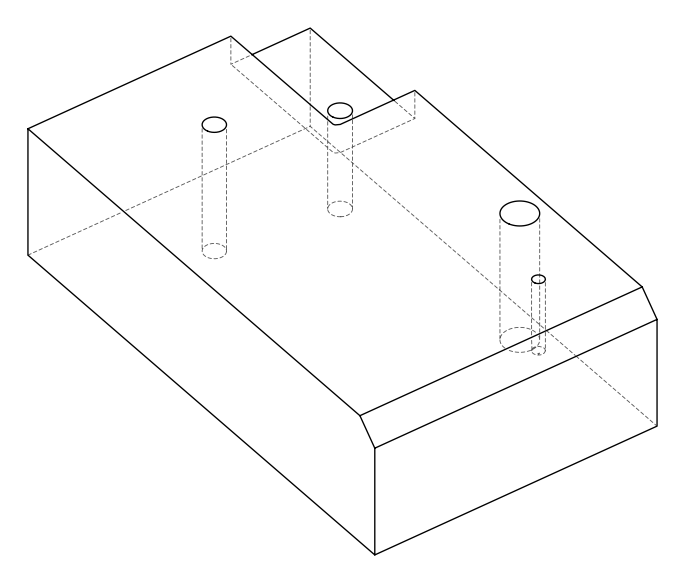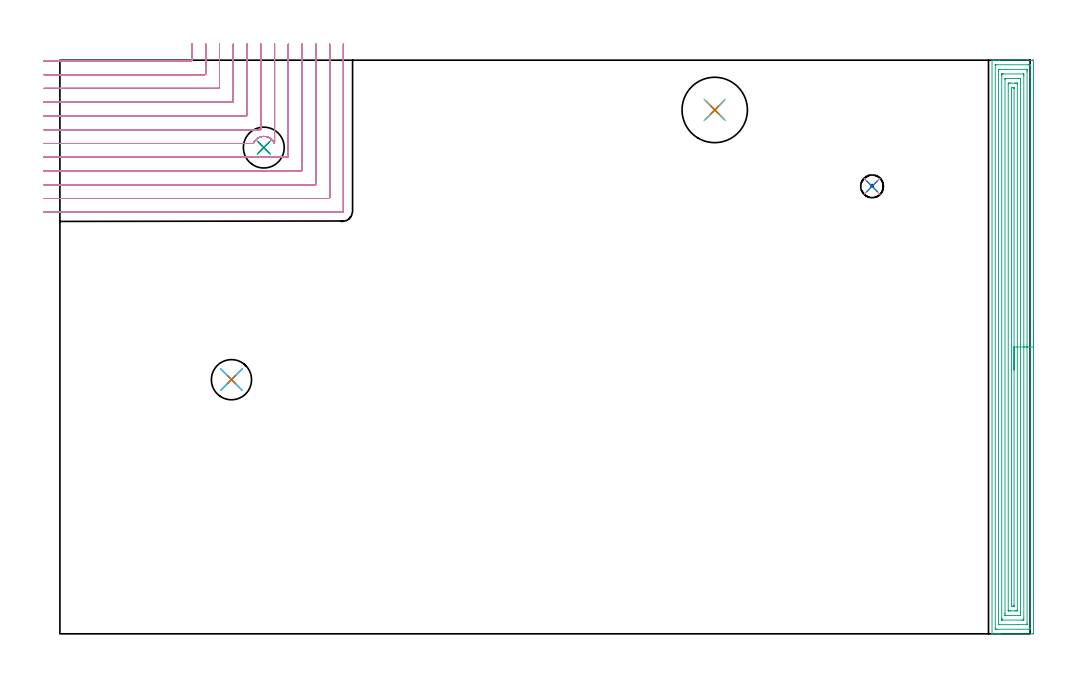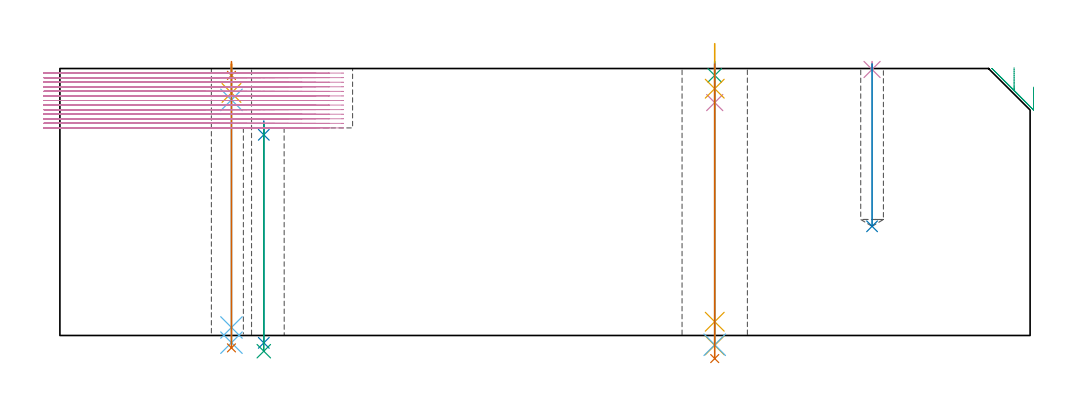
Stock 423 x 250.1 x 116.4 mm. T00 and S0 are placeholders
(PLAN: 16 operations, 12 tool changes, 65.9 min)
(1 SPOT_DRILL | STEP1HOLE | NXT0321_9005460120000 | 0.05 min | 181 mm3)
(2 SPOT_DRILL_1 | STEP1HOLE_1 | NXT0321_9005460120000 | 0.05 min | 3101 mm3)
(3 SPOT_DRILL_2 | STEP1HOLE_2 | NXT0321_9005460120000 | 0.05 min | 182 mm3)
(4 SPOT_DRILL_3 | STEP1POCKET | NXT0321_9005460120000 | 0.03 min | 1 mm3)
(5 DRILL_BLIND_HOLE_INTO_CENTER | STEP1HOLE | UGT0301_191 | 0.05 min | 276 mm3)
(6 GUN_DRILL_THROUGH_HOLE | STEP1HOLE | UGT0307_003 | 0.57 min | 4081 mm3)
(7 SPADE_DRILL_TO_ENLARGE_THROUGH_HOLE | STEP1HOLE | UGT0306_008 | 0.5 min | 23404 mm3)
(8 DRILL_THROUGH_HOLE_INTO_CENTER | STEP1HOLE_1 | NXT0301_065 | 0.39 min | 6116 mm3)
(9 DRILL_TO_ENLARGE_THROUGH_HOLE | STEP1HOLE_1 | UGT0301_248 | 0.4 min | 19698 mm3)
(10 DRILL_BLIND_HOLE_INTO_CENTER_1 | STEP1HOLE_2 | UGT0301_494 | 0.07 min | 842 mm3)
(11 GUN_DRILL_THROUGH_HOLE_1 | STEP1HOLE_2 | UGT0307_009 | 0.65 min | 12091 mm3)
(12 DRILL_TO_ENLARGE_THROUGH_HOLE_1 | STEP1HOLE_2 | NXT0301_104 | 0.49 min | 4755 mm3)
(13 DRILL_TO_ENLARGE_THROUGH_HOLE_2 | STEP1HOLE_2 | UGT0301_392 | 0.52 min | 56324 mm3)
(14 DRILL_BLIND_HOLE_INTO_CENTER_2 | STEP1POCKET | UGT0301_494 | 0.28 min | 5119 mm3)
(15 AREA_MILL | FG_CHAMFER_SURFACE | UGT0205_001 | 14.27 min | 40965 mm3)
(16 MILL_CORNER_NOTCH_RECTANGULAR | CORNER_NOTCH_RECTANGULAR | NXT0201_009 | Follow Part, ap 2, ae 75% | 47.55 min | 225797 mm3)
(TOOL NXT0321_9005460120000 | NC Spot Drill, 142deg, 12mm, Carbide, Uncoated | D12 PA142 FL30 Z2)
(TOOL UGT0301_191 | Twist Drill 7.1 mm | D7.1 PA118 FL66 Z2)
(TOOL UGT0307_003 | Gun Drill 7 mm | D7 PA130 FL24 Z1)
(TOOL UGT0306_008 | Spade Drill 17.5mm | D17.5 PA132 FL10 Z2)
(TOOL NXT0301_065 | Carbide Drill 9.4mm [860.1-0940-075A1-MM 2214] | D9.4 PA140 FL98 Z2)
(TOOL UGT0301_248 | Twist Drill 17.8 mm | D17.8 PA118 FL130 Z2)
(TOOL UGT0301_494 | Carbide Drill 9.9 mm | D9.9 PA118 FL87 Z2)
(TOOL UGT0307_009 | Gun Drill 12 mm | D12 PA130 FL24 Z1)
(TOOL NXT0301_104 | Carbide Drill 14mm [860.1-1400-112A1-MM 2214] | D14 PA140 FL123 Z2)
(TOOL UGT0301_392 | Twist Drill 28.5 mm | D28.5 PA118 FL165 Z2)
(TOOL UGT0205_001 | Chamfer Mill 20 x 3 x 45 deg. | D20 FL50 Z2)
(TOOL NXT0201_009 | ENDMILL 8mm [2P460-0800-NA 1630] | D8 FL26 Z6)
(OP 1 SPOT_DRILL)
G17 G21 G94 G90
T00 M6
G54
G17 G0 G90 X74.8 Y110.8 S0 M3
G43 Z126.4 H0
G94 G81 G98 Z113.4 F250. R119.4
G80
M5
M2
(OP 2 SPOT_DRILL_1)
G17 G21 G94 G90
T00 M6
G54
G17 G0 G90 X88.9 Y212. S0 M3
G43 Z126.4 H0
G94 G81 G98 Z87.5 F250. R93.5
G80
M5
M2
(OP 3 SPOT_DRILL_2)
G17 G21 G94 G90
T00 M6
G54
G17 G0 G90 X285.5 Y228.4 S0 M3
G43 Z126.4 H0
G94 G81 G98 Z113.4 F250. R119.4
G80
M5
M2
(OP 4 SPOT_DRILL_3)
G17 G21 G94 G90
T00 M6
G54
G17 G0 G90 X354.1 Y195.1 S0 M3
G43 Z126.4 H0
G94 G81 G98 Z115.974 F250. R119.4
G80
M5
M2
(OP 5 DRILL_BLIND_HOLE_INTO_CENTER)
G17 G21 G94 G90
T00 M6
G54
G17 G0 G90 X74.8 Y110.8 S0 M3
G43 Z126.4 H0
G94 G81 G98 Z105.75 F250. R118.4
G80
M5
M2
(OP 6 GUN_DRILL_THROUGH_HOLE)
G17 G21 G94 G90
T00 M6
G54
G17 G0 G90 X74.8 Y110.8 M8
G43 Z126.4 H0
Z117.041
S716 M3
G94 G1 Z102.721 F125. M26
G4 X.084
Z3.5 F250.
G4 X.084
Z-3.132 F125.
G4 X.084
M5
M9
G0 Z117.041
Z126.4
M2
(OP 7 SPADE_DRILL_TO_ENLARGE_THROUGH_HOLE)
G17 G21 G94 G90
T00 M6
G54
G17 G0 G90 X74.8 Y110.8 S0 M3
G43 Z126.4 H0
G94 G73 G98 Z-5.396 F250. Q17.399 R118.4
G80
M5
M2
(OP 8 DRILL_THROUGH_HOLE_INTO_CENTER)
G17 G21 G94 G90
T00 M6
G54
G17 G0 G90 X88.9 Y212. S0 M3
G43 Z126.4 H1
G94 G73 G98 Z-3.211 F250. Q9.371 R92.5
G80
M5
M2
(OP 9 DRILL_TO_ENLARGE_THROUGH_HOLE)
G17 G21 G94 G90
T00 M6
G54
G17 G0 G90 X88.9 Y212. S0 M3
G43 Z126.4 H0
G94 G73 G98 Z-6.848 F250. Q16.225 R92.5
G80
M5
M2
(OP 10 DRILL_BLIND_HOLE_INTO_CENTER_1)
G17 G21 G94 G90
T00 M6
G54
G17 G0 G90 X285.5 Y228.4 S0 M3
G43 Z126.4 H0
G94 G81 G98 Z101.55 F250. R118.4
G80
M5
M2
(OP 11 GUN_DRILL_THROUGH_HOLE_1)
G17 G21 G94 G90
T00 M6
G54
G17 G0 G90 X285.5 Y228.4 M8
G43 Z127.231 H0
S716 M3
G94 G1 Z107.602 F125. M26
G4 X.084
Z6. F250.
G4 X.084
Z-4.298 F125.
G4 X.084
M5
M9
G0 Z127.231
M2
(OP 12 DRILL_TO_ENLARGE_THROUGH_HOLE_1)
G17 G21 G94 G90
T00 M6
G54
G17 G0 G90 X285.5 Y228.4 S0 M3
G43 Z126.4 H1
G94 G73 G98 Z-4.048 F250. Q13.383 R118.4
G80
M5
M2
(OP 13 DRILL_TO_ENLARGE_THROUGH_HOLE_2)
G17 G21 G94 G90
T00 M6
G54
G17 G0 G90 X285.5 Y228.4 S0 M3
G43 Z126.4 H0
G94 G73 G98 Z-10.062 F250. Q25.292 R118.4
G80
M5
M2
(OP 14 DRILL_BLIND_HOLE_INTO_CENTER_2)
G17 G21 G94 G90
T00 M6
G54
G17 G0 G90 X354.1 Y195.1 S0 M3
G43 Z126.4 H0
G94 G81 G98 Z47.6 F250. R118.4
G80
M5
M2
(OP 15 AREA_MILL)
G17 G21 G94 G90
T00 M6
G54
G17 G0 G90 X424.5 Y135.05 S1061 M3
G43 Z126.4 H0
Z108.3
G94 G1 Y135.012 Z107.428 F250.
Y134.898 Z106.563
Y134.709 Z105.712
Y134.447 Z104.88
Y134.113 Z104.074
Y133.71 Z103.3
Y133.242 Z102.564
Y132.71 Z101.872
Y132.121 Z101.229
Y131.478 Z100.64
Y130.786 Z100.108
Y130.05 Z99.64
Y129.276 Z99.237
Y128.47 Z98.903
Y127.638 Z98.641
Y126.786 Z98.452
Y125.922 Z98.338
Y125.05 Z98.3
Y0.601
X424.497 Y0.291 Z98.302
X424.492 Y0.01 Z98.306
X424.206 Y0. Z98.591
X410.258 Z112.537
X409.658 Z113.136
X409.076 Z113.721
X408.767 Z114.029
X408.185 Z114.611
X407.876 Z114.919
X406.806 Z115.994
X406.448 Z116.343
X406.408 Z116.383
X406.403 Y0.007 Z116.388
X406.4 Y0.154 Z116.4
Y249.945
X406.403 Y250.09 Z116.388
X406.446 Y250.093 Z116.345
X406.806 Y250.1 Z115.993
X407.259 Z115.541
X407.876 Z114.919
X409.076 Z113.721
X409.658 Z113.136
X421.687 Z101.11
X423.915 Z98.882
X424.208 Y250.098 Z98.589
X424.492 Y250.09 Z98.306
X424.499 Y249.806 Z98.299
X424.5 Y125.05 Z98.3
X423.086 Z99.714
Y2.26
X423.084 Y2.136 Z99.716
X423.08 Y2.054 Z99.72
X423.077 Y2.008 Z99.723
X423.071 Y2.007 Z99.729
X423.024 Y2.004 Z99.776
X422.517 Y2. Z100.283
X408.767 Z114.033
X408.259 Y2.002 Z114.541
X407.876 Y2.008 Z114.924
X407.828 Y2.01 Z114.972
X407.82 Y2.199 Z114.98
X407.816 Y2.323 Z114.984
X407.815 Y2.385 Z114.985
X407.814 Y2.447 Z114.986
X407.815 Y247.84 Z114.985
X407.816 Y247.964 Z114.984
X407.82 Y248.046 Z114.98
X407.823 Y248.092 Z114.977
X407.829 Y248.093 Z114.971
X407.876 Y248.096 Z114.924
X408.383 Y248.1 Z114.417
X422.133 Z100.667
X422.641 Y248.098 Z100.159
X423.024 Y248.092 Z99.776
X423.072 Y248.09 Z99.728
X423.08 Y247.901 Z99.72
X423.084 Y247.777 Z99.716
X423.085 Y247.715 Z99.715
X423.086 Y247.653 Z99.714
Y125.05
X421.672 Z101.128
X421.671 Y4.631 Z101.129
X421.67 Y4.169 Z101.13
X421.667 Y4.062 Z101.133
X421.665 Y4.017 Z101.135
X421.579 Y4.01 Z101.221
X421.409 Y4.002 Z101.391
X417.804 Y4. Z104.996
X409.49 Z113.31
X409.377 Y4.002 Z113.423
X409.287 Y4.006 Z113.513
X409.235 Y4.011 Z113.565
X409.233 Y4.027 Z113.567
X409.231 Y4.169 Z113.569
X409.229 Y4.599 Z113.571
Y5.061
Y245.469
X409.23 Y245.931 Z113.57
X409.233 Y246.038 Z113.567
X409.235 Y246.083 Z113.565
X409.321 Y246.09 Z113.479
X409.491 Y246.098 Z113.309
X413.096 Y246.1 Z109.704
X421.411 Z101.389
X421.523 Y246.098 Z101.277
X421.613 Y246.094 Z101.187
X421.665 Y246.089 Z101.135
X421.667 Y246.073 Z101.133
X421.669 Y245.931 Z101.131
X421.671 Y245.501 Z101.129
X421.672 Y245.039 Z101.128
Y125.05
X420.257 Z102.543
Y6.845
X420.251 Y6.053 Z102.549
X420.245 Y6.01 Z102.555
X420.198 Y6.005 Z102.602
X420.093 Y6.002 Z102.707
X419.882 Y6. Z102.918
X419.46 Z103.34
X410.998 Z111.802
X410.799 Y6.002 Z112.001
X410.701 Y6.005 Z112.099
X410.656 Y6.01 Z112.144
X410.65 Y6.039 Z112.15
X410.643 Y6.752 Z112.157
Y6.845
Y243.255
X410.649 Y244.047 Z112.151
X410.655 Y244.09 Z112.145
X410.702 Y244.094 Z112.098
X410.807 Y244.098 Z111.993
X411.018 Y244.1 Z111.782
X411.44 Z111.36
X419.903 Z102.897
X420.101 Y244.098 Z102.699
X420.2 Y244.095 Z102.6
X420.244 Y244.09 Z102.556
X420.25 Y244.061 Z102.55
X420.257 Y243.348 Z102.543
Y243.255
Y125.05
X418.843 Z103.957
X418.842 Y8.355 Z103.958
X418.839 Y8.08 Z103.961
X418.836 Y8.011 Z103.964
X418.804 Y8.006 Z103.996
X418.726 Y8.002 Z104.074
X418.569 Y8. Z104.231
X418.306 Z104.494
X412.331 Y8.001 Z110.469
X412.067 Y8.002 Z110.733
X412.06 Y8.008 Z110.74
X412.058 Y8.011 Z110.742
X412.057 Y8.63 Z110.743
Y8.905
X412.058 Y241.745 Z110.742
X412.061 Y242.02 Z110.739
X412.064 Y242.089 Z110.736
X412.096 Y242.094 Z110.704
X412.174 Y242.098 Z110.626
X412.331 Y242.1 Z110.469
X412.594 Z110.206
X418.569 Y242.099 Z104.231
X418.833 Y242.098 Z103.967
X418.84 Y242.092 Z103.96
X418.842 Y242.089 Z103.958
X418.843 Y241.47 Z103.957
Y241.195
Y125.05
X417.429 Z105.371
Y10.663
X417.427 Y10.414 Z105.373
X417.424 Y10.093 Z105.376
X417.422 Y10.021 Z105.378
X417.337 Y10.01 Z105.463
X417.197 Y10.003 Z105.603
X416.787 Y10.001 Z106.013
X416.309 Y10. Z106.491
X414.527 Z108.273
X414.114 Z108.686
X413.634 Y10.002 Z109.166
X413.505 Y10.008 Z109.295
X413.479 Y10.01 Z109.321
X413.477 Y10.055 Z109.323
X413.473 Y10.163 Z109.327
X413.472 Y10.414 Z109.328
X413.471 Y239.437 Z109.329
X413.473 Y239.686 Z109.327
X413.476 Y240.007 Z109.324
X413.478 Y240.079 Z109.322
X413.563 Y240.09 Z109.237
X413.703 Y240.097 Z109.097
X414.114 Y240.099 Z108.686
X414.591 Y240.1 Z108.209
X416.373 Z106.427
X416.787 Z106.013
X417.266 Y240.098 Z105.534
X417.395 Y240.092 Z105.405
X417.421 Y240.09 Z105.379
X417.423 Y240.045 Z105.377
X417.427 Y239.937 Z105.373
X417.428 Y239.686 Z105.372
X417.429 Y125.05 Z105.371
X416.015 Z106.785
X416.014 Y12.198 Z106.786
X416.013 Y12.08 Z106.787
X416.011 Y12.04 Z106.789
X416.008 Y12.015 Z106.792
X415.993 Y12.01 Z106.807
X415.896 Y12.007 Z106.904
X415.202 Y12.001 Z107.598
X415.005 Y12.003 Z107.795
X414.939 Y12.006 Z107.861
X414.893 Y12.01 Z107.907
X414.89 Y12.079 Z107.91
X414.887 Y12.198 Z107.913
X414.886 Y12.317 Z107.914
Y237.902
X414.887 Y238.02 Z107.913
X414.889 Y238.06 Z107.911
X414.892 Y238.085 Z107.908
X414.907 Y238.09 Z107.893
X415.005 Y238.093 Z107.795
X415.699 Y238.099 Z107.101
X415.896 Y238.097 Z106.904
X415.961 Y238.094 Z106.839
X416.007 Y238.09 Z106.793
X416.01 Y238.021 Z106.79
X416.013 Y237.902 Z106.787
X416.014 Y237.783 Z106.786
X416.015 Y125.05 Z106.785
Y124.178 Z106.823
Y123.314 Z106.937
Y122.462 Z107.126
Y121.63 Z107.388
Y120.824 Z107.722
Y120.05 Z108.125
Y119.314 Z108.594
Y118.622 Z109.125
Y117.979 Z109.714
Y117.39 Z110.357
Y116.858 Z111.049
Y116.39 Z111.785
Y115.987 Z112.559
Y115.653 Z113.365
Y115.391 Z114.197
Y115.202 Z115.049
Y115.088 Z115.914
Y115.05 Z116.785
G0 Z126.4
M5
M2
(OP 16 MILL_CORNER_NOTCH_RECTANGULAR)
G17 G21 G94 G90
T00 M6
G54
G17 G0 G90 X-7. Y249.8 S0 M3
G43 Z126.4 H1
Z114.408
G94 G1 X-4. F250.
X57.205 F500.
G3 X57.6 Y250.195 R0.4
G1 Y254.1
Y257.1 F250.
G0 Z126.4
X-7. Y243.8
Z114.408
G1 X-4.
X63.205 F500.
G3 X63.6 Y244.195 R0.4
G1 Y254.1
Y257.1 F250.
G0 Z126.4
X-7. Y237.8
Z114.408
G1 X-4.
X69.205 F500.
G3 X69.6 Y238.195 R0.4
G1 Y254.1
Y257.1 F250.
G0 Z126.4
X-7. Y231.8
Z114.408
G1 X-4.
X75.204 F500.
G3 X75.6 Y232.196 R0.4
G1 Y254.1
Y257.1 F250.
G0 Z126.4
X-7. Y225.8
Z114.408
G1 X-4.
X81.204 F500.
G3 X81.6 Y226.196 R0.4
G1 Y254.1
Y257.1 F250.
G0 Z126.4
X-7. Y219.8
Z114.408
G1 X-4.
X87.204 F500.
G3 X87.6 Y220.196 R0.4
G1 Y254.1
Y257.1 F250.
G0 Z126.4
X-7. Y213.8
Z114.408
G1 X-4.
X84.348 F500.
G2 X86.965 Y216.496 R4.895
X89.85 Y216.802 R4.891
X92.051 Y215.746 R4.891
G1 X92.543 Y215.267
X92.948 Y214.758
G2 X93.422 Y213.867 R4.954
G3 X93.6 Y214.196 R0.4
G1 Y254.1
Y257.1 F250.
G0 Z126.4
X-7. Y207.8
Z114.408
G1 X-4.
X86.394 F500.
X89.394 F250.
G0 Z126.4
X88.419
Z114.408
G1 X91.419
X99.204 F500.
G3 X99.6 Y208.196 R0.4
G1 Y254.1
Y257.1 F250.
G0 Z126.4
X-7. Y201.8
Z114.408
G1 X-4.
X105.203 F500.
G3 X105.6 Y202.197 R0.4
G1 Y254.1
Y257.1 F250.
G0 Z126.4
X-7. Y195.8
Z114.408
G1 X-4.
X111.203 F500.
G3 X111.6 Y196.197 R0.4
G1 Y254.1
Y257.1 F250.
G0 Z126.4
X-7. Y189.8
Z114.408
G1 X-4.
X117.203 F500.
G3 X117.6 Y190.197 R0.4
G1 Y254.1
Y257.1 F250.
G0 Z126.4
X-7. Y183.8
Z114.408
G1 X-4.
X123. F500.
G3 X123.6 Y184.4 R0.6
G1 Y254.1
Y257.1 F250.
G0 Z126.4
X-7. Y249.8
Z112.415
G1 X-4.
X57.205 F500.
G3 X57.6 Y250.195 R0.4
G1 Y254.1
Y257.1 F250.
G0 Z126.4
X-7. Y243.8
Z112.415
G1 X-4.
X63.205 F500.
G3 X63.6 Y244.195 R0.4
G1 Y254.1
Y257.1 F250.
G0 Z126.4
X-7. Y237.8
Z112.415
G1 X-4.
X69.205 F500.
G3 X69.6 Y238.195 R0.4
G1 Y254.1
Y257.1 F250.
G0 Z126.4
X-7. Y231.8
Z112.415
G1 X-4.
X75.204 F500.
G3 X75.6 Y232.196 R0.4
G1 Y254.1
Y257.1 F250.
G0 Z126.4
X-7. Y225.8
Z112.415
G1 X-4.
X81.204 F500.
G3 X81.6 Y226.196 R0.4
G1 Y254.1
Y257.1 F250.
G0 Z126.4
X-7. Y219.8
Z112.415
G1 X-4.
X87.204 F500.
G3 X87.6 Y220.196 R0.4
G1 Y254.1
Y257.1 F250.
G0 Z126.4
X-7. Y213.8
Z112.415
G1 X-4.
X84.348 F500.
G2 X86.965 Y216.496 R4.895
X92.051 Y215.746 R4.891
G1 X92.543 Y215.267
X92.948 Y214.758
G2 X93.422 Y213.867 R4.954
G3 X93.6 Y214.196 R0.4
G1 Y254.1
Y257.1 F250.
G0 Z126.4
X-7. Y207.8
Z112.415
G1 X-4.
X86.394 F500.
X89.394 F250.
G0 Z126.4
X88.419
Z112.415
G1 X91.419
X99.204 F500.
G3 X99.6 Y208.196 R0.4
G1 Y254.1
Y257.1 F250.
G0 Z126.4
X-7. Y201.8
Z112.415
G1 X-4.
X105.203 F500.
G3 X105.6 Y202.197 R0.4
G1 Y254.1
Y257.1 F250.
G0 Z126.4
X-7. Y195.8
Z112.415
G1 X-4.
X111.203 F500.
G3 X111.6 Y196.197 R0.4
G1 Y254.1
Y257.1 F250.
G0 Z126.4
X-7. Y189.8
Z112.415
G1 X-4.
X117.203 F500.
G3 X117.6 Y190.197 R0.4
G1 Y254.1
Y257.1 F250.
G0 Z126.4
X-7. Y183.8
Z112.415
G1 X-4.
X123. F500.
G3 X123.6 Y184.4 R0.6
G1 Y254.1
Y257.1 F250.
G0 Z126.4
X-7. Y249.8
Z110.423
G1 X-4.
X57.205 F500.
G3 X57.6 Y250.195 R0.4
G1 Y254.1
Y257.1 F250.
G0 Z126.4
X-7. Y243.8
Z110.423
G1 X-4.
X63.205 F500.
G3 X63.6 Y244.195 R0.4
G1 Y254.1
Y257.1 F250.
G0 Z126.4
X-7. Y237.8
Z110.423
G1 X-4.
X69.205 F500.
G3 X69.6 Y238.195 R0.4
G1 Y254.1
Y257.1 F250.
G0 Z126.4
X-7. Y231.8
Z110.423
G1 X-4.
X75.204 F500.
G3 X75.6 Y232.196 R0.4
G1 Y254.1
Y257.1 F250.
G0 Z126.4
X-7. Y225.8
Z110.423
G1 X-4.
X81.204 F500.
G3 X81.6 Y226.196 R0.4
G1 Y254.1
Y257.1 F250.
G0 Z126.4
X-7. Y219.8
Z110.423
G1 X-4.
X87.204 F500.
G3 X87.6 Y220.196 R0.4
G1 Y254.1
Y257.1 F250.
G0 Z126.4
X-7. Y213.8
Z110.423
G1 X-4.
X84.348 F500.
G2 X86.965 Y216.496 R4.895
X89.756 Y216.82 R4.891
X92.05 Y215.746 R4.89
G1 X92.546 Y215.263
X92.948 Y214.758
G2 X93.422 Y213.867 R4.955
G3 X93.6 Y214.196 R0.4
G1 Y254.1
Y257.1 F250.
G0 Z126.4
X-7. Y207.8
Z110.423
G1 X-4.
X86.394 F500.
X89.394 F250.
G0 Z126.4
X88.419
Z110.423
G1 X91.419
X99.204 F500.
G3 X99.6 Y208.196 R0.4
G1 Y254.1
Y257.1 F250.
G0 Z126.4
X-7. Y201.8
Z110.423
G1 X-4.
X105.203 F500.
G3 X105.6 Y202.197 R0.4
G1 Y254.1
Y257.1 F250.
G0 Z126.4
X-7. Y195.8
Z110.423
G1 X-4.
X111.203 F500.
G3 X111.6 Y196.197 R0.4
G1 Y254.1
Y257.1 F250.
G0 Z126.4
X-7. Y189.8
Z110.423
G1 X-4.
X117.203 F500.
G3 X117.6 Y190.197 R0.4
G1 Y254.1
Y257.1 F250.
G0 Z126.4
X-7. Y183.8
Z110.423
G1 X-4.
X123. F500.
G3 X123.6 Y184.4 R0.6
G1 Y254.1
Y257.1 F250.
G0 Z126.4
X-7. Y249.8
Z108.431
G1 X-4.
X57.205 F500.
G3 X57.6 Y250.195 R0.4
G1 Y254.1
Y257.1 F250.
G0 Z126.4
X-7. Y243.8
Z108.431
G1 X-4.
X63.205 F500.
G3 X63.6 Y244.195 R0.4
G1 Y254.1
Y257.1 F250.
G0 Z126.4
X-7. Y237.8
Z108.431
G1 X-4.
X69.205 F500.
G3 X69.6 Y238.195 R0.4
G1 Y254.1
Y257.1 F250.
G0 Z126.4
X-7. Y231.8
Z108.431
G1 X-4.
X75.204 F500.
G3 X75.6 Y232.196 R0.4
G1 Y254.1
Y257.1 F250.
G0 Z126.4
X-7. Y225.8
Z108.431
G1 X-4.
X81.204 F500.
G3 X81.6 Y226.196 R0.4
G1 Y254.1
Y257.1 F250.
G0 Z126.4
X-7. Y219.8
Z108.431
G1 X-4.
X87.204 F500.
G3 X87.6 Y220.196 R0.4
G1 Y254.1
Y257.1 F250.
G0 Z126.4
X-7. Y213.8
Z108.431
G1 X-4.
X84.348 F500.
X84.367 Y213.846
G2 X86.965 Y216.496 R4.895
X90.986 Y216.428 R4.891
X92.05 Y215.746 R4.89
G1 X92.546 Y215.263
X92.948 Y214.758
G2 X93.422 Y213.867 R4.955
G3 X93.6 Y214.196 R0.4
G1 Y254.1
Y257.1 F250.
G0 Z126.4
X-7. Y207.8
Z108.431
G1 X-4.
X86.394 F500.
X89.394 F250.
G0 Z126.4
X88.419
Z108.431
G1 X91.419
X99.204 F500.
G3 X99.6 Y208.196 R0.4
G1 Y254.1
Y257.1 F250.
G0 Z126.4
X-7. Y201.8
Z108.431
G1 X-4.
X105.203 F500.
G3 X105.6 Y202.197 R0.4
G1 Y254.1
Y257.1 F250.
G0 Z126.4
X-7. Y195.8
Z108.431
G1 X-4.
X111.203 F500.
G3 X111.6 Y196.197 R0.4
G1 Y254.1
Y257.1 F250.
G0 Z126.4
X-7. Y189.8
Z108.431
G1 X-4.
X117.203 F500.
G3 X117.6 Y190.197 R0.4
G1 Y254.1
Y257.1 F250.
G0 Z126.4
X-7. Y183.8
Z108.431
G1 X-4.
X123. F500.
G3 X123.6 Y184.4 R0.6
G1 Y254.1
Y257.1 F250.
G0 Z126.4
X-7. Y249.8
Z106.438
G1 X-4.
X57.205 F500.
G3 X57.6 Y250.195 R0.4
G1 Y254.1
Y257.1 F250.
G0 Z126.4
X-7. Y243.8
Z106.438
G1 X-4.
X63.205 F500.
G3 X63.6 Y244.195 R0.4
G1 Y254.1
Y257.1 F250.
G0 Z126.4
X-7. Y237.8
Z106.438
G1 X-4.
X69.205 F500.
G3 X69.6 Y238.195 R0.4
G1 Y254.1
Y257.1 F250.
G0 Z126.4
X-7. Y231.8
Z106.438
G1 X-4.
X75.204 F500.
G3 X75.6 Y232.196 R0.4
G1 Y254.1
Y257.1 F250.
G0 Z126.4
X-7. Y225.8
Z106.438
G1 X-4.
X81.204 F500.
G3 X81.6 Y226.196 R0.4
G1 Y254.1
Y257.1 F250.
G0 Z126.4
X-7. Y219.8
Z106.438
G1 X-4.
X87.204 F500.
G3 X87.6 Y220.196 R0.4
G1 Y254.1
Y257.1 F250.
G0 Z126.4
X-7. Y213.8
Z106.438
G1 X-4.
X84.348 F500.
X84.39 Y213.901
G2 X86.965 Y216.496 R4.895
X92.051 Y215.746 R4.891
G1 X92.543 Y215.267
X92.948 Y214.758
G2 X93.422 Y213.867 R4.954
G3 X93.6 Y214.196 R0.4
G1 Y254.1
Y257.1 F250.
G0 Z126.4
X-7. Y207.8
Z106.438
G1 X-4.
X86.394 F500.
X89.394 F250.
G0 Z126.4
X88.419
Z106.438
G1 X91.419
X99.204 F500.
G3 X99.6 Y208.196 R0.4
G1 Y254.1
Y257.1 F250.
G0 Z126.4
X-7. Y201.8
Z106.438
G1 X-4.
X105.203 F500.
G3 X105.6 Y202.197 R0.4
G1 Y254.1
Y257.1 F250.
G0 Z126.4
X-7. Y195.8
Z106.438
G1 X-4.
X111.203 F500.
G3 X111.6 Y196.197 R0.4
G1 Y254.1
Y257.1 F250.
G0 Z126.4
X-7. Y189.8
Z106.438
G1 X-4.
X117.203 F500.
G3 X117.6 Y190.197 R0.4
G1 Y254.1
Y257.1 F250.
G0 Z126.4
X-7. Y183.8
Z106.438
G1 X-4.
X123. F500.
G3 X123.6 Y184.4 R0.6
G1 Y254.1
Y257.1 F250.
G0 Z126.4
X-7. Y249.8
Z104.446
G1 X-4.
X57.205 F500.
G3 X57.6 Y250.195 R0.4
G1 Y254.1
Y257.1 F250.
G0 Z126.4
X-7. Y243.8
Z104.446
G1 X-4.
X63.205 F500.
G3 X63.6 Y244.195 R0.4
G1 Y254.1
Y257.1 F250.
G0 Z126.4
X-7. Y237.8
Z104.446
G1 X-4.
X69.205 F500.
G3 X69.6 Y238.195 R0.4
G1 Y254.1
Y257.1 F250.
G0 Z126.4
X-7. Y231.8
Z104.446
G1 X-4.
X75.204 F500.
G3 X75.6 Y232.196 R0.4
G1 Y254.1
Y257.1 F250.
G0 Z126.4
X-7. Y225.8
Z104.446
G1 X-4.
X81.204 F500.
G3 X81.6 Y226.196 R0.4
G1 Y254.1
Y257.1 F250.
G0 Z126.4
X-7. Y219.8
Z104.446
G1 X-4.
X87.204 F500.
G3 X87.6 Y220.196 R0.4
G1 Y254.1
Y257.1 F250.
G0 Z126.4
X-7. Y213.8
Z104.446
G1 X-4.
X84.348 F500.
G2 X86.965 Y216.496 R4.895
X92.051 Y215.746 R4.891
G1 X92.543 Y215.267
X92.948 Y214.758
G2 X93.422 Y213.867 R4.954
G3 X93.6 Y214.196 R0.4
G1 Y254.1
Y257.1 F250.
G0 Z126.4
X-7. Y207.8
Z104.446
G1 X-4.
X86.394 F500.
X89.394 F250.
G0 Z126.4
X88.419
Z104.446
G1 X91.419
X99.204 F500.
G3 X99.6 Y208.196 R0.4
G1 Y254.1
Y257.1 F250.
G0 Z126.4
X-7. Y201.8
Z104.446
G1 X-4.
X105.203 F500.
G3 X105.6 Y202.197 R0.4
G1 Y254.1
Y257.1 F250.
G0 Z126.4
X-7. Y195.8
Z104.446
G1 X-4.
X111.203 F500.
G3 X111.6 Y196.197 R0.4
G1 Y254.1
Y257.1 F250.
G0 Z126.4
X-7. Y189.8
Z104.446
G1 X-4.
X117.203 F500.
G3 X117.6 Y190.197 R0.4
G1 Y254.1
Y257.1 F250.
G0 Z126.4
X-7. Y183.8
Z104.446
G1 X-4.
X123. F500.
G3 X123.6 Y184.4 R0.6
G1 Y254.1
Y257.1 F250.
G0 Z126.4
X-7. Y249.8
Z102.454
G1 X-4.
X57.205 F500.
G3 X57.6 Y250.195 R0.4
G1 Y254.1
Y257.1 F250.
G0 Z126.4
X-7. Y243.8
Z102.454
G1 X-4.
X63.205 F500.
G3 X63.6 Y244.195 R0.4
G1 Y254.1
Y257.1 F250.
G0 Z126.4
X-7. Y237.8
Z102.454
G1 X-4.
X69.205 F500.
G3 X69.6 Y238.195 R0.4
G1 Y254.1
Y257.1 F250.
G0 Z126.4
X-7. Y231.8
Z102.454
G1 X-4.
X75.204 F500.
G3 X75.6 Y232.196 R0.4
G1 Y254.1
Y257.1 F250.
G0 Z126.4
X-7. Y225.8
Z102.454
G1 X-4.
X81.204 F500.
G3 X81.6 Y226.196 R0.4
G1 Y254.1
Y257.1 F250.
G0 Z126.4
X-7. Y219.8
Z102.454
G1 X-4.
X87.204 F500.
G3 X87.6 Y220.196 R0.4
G1 Y254.1
Y257.1 F250.
G0 Z126.4
X-7. Y213.8
Z102.454
G1 X-4.
X84.348 F500.
G2 X86.965 Y216.496 R4.895
X92.051 Y215.746 R4.891
G1 X92.543 Y215.267
X92.948 Y214.758
G2 X93.422 Y213.867 R4.954
G3 X93.6 Y214.196 R0.4
G1 Y254.1
Y257.1 F250.
G0 Z126.4
X-7. Y207.8
Z102.454
G1 X-4.
X86.394 F500.
X89.394 F250.
G0 Z126.4
X88.419
Z102.454
G1 X91.419
X99.204 F500.
G3 X99.6 Y208.196 R0.4
G1 Y254.1
Y257.1 F250.
G0 Z126.4
X-7. Y201.8
Z102.454
G1 X-4.
X105.203 F500.
G3 X105.6 Y202.197 R0.4
G1 Y254.1
Y257.1 F250.
G0 Z126.4
X-7. Y195.8
Z102.454
G1 X-4.
X111.203 F500.
G3 X111.6 Y196.197 R0.4
G1 Y254.1
Y257.1 F250.
G0 Z126.4
X-7. Y189.8
Z102.454
G1 X-4.
X117.203 F500.
G3 X117.6 Y190.197 R0.4
G1 Y254.1
Y257.1 F250.
G0 Z126.4
X-7. Y183.8
Z102.454
G1 X-4.
X123. F500.
G3 X123.6 Y184.4 R0.6
G1 Y254.1
Y257.1 F250.
G0 Z126.4
X-7. Y249.8
Z100.462
G1 X-4.
X57.205 F500.
G3 X57.6 Y250.195 R0.4
G1 Y254.1
Y257.1 F250.
G0 Z126.4
X-7. Y243.8
Z100.462
G1 X-4.
X63.205 F500.
G3 X63.6 Y244.195 R0.4
G1 Y254.1
Y257.1 F250.
G0 Z126.4
X-7. Y237.8
Z100.462
G1 X-4.
X69.205 F500.
G3 X69.6 Y238.195 R0.4
G1 Y254.1
Y257.1 F250.
G0 Z126.4
X-7. Y231.8
Z100.462
G1 X-4.
X75.204 F500.
G3 X75.6 Y232.196 R0.4
G1 Y254.1
Y257.1 F250.
G0 Z126.4
X-7. Y225.8
Z100.462
G1 X-4.
X81.204 F500.
G3 X81.6 Y226.196 R0.4
G1 Y254.1
Y257.1 F250.
G0 Z126.4
X-7. Y219.8
Z100.462
G1 X-4.
X87.204 F500.
G3 X87.6 Y220.196 R0.4
G1 Y254.1
Y257.1 F250.
G0 Z126.4
X-7. Y213.8
Z100.462
G1 X-4.
X84.348 F500.
G2 X86.965 Y216.496 R4.895
X92.051 Y215.746 R4.891
G1 X92.543 Y215.267
X92.948 Y214.758
G2 X93.422 Y213.867 R4.955
G3 X93.6 Y214.196 R0.4
G1 Y254.1
Y257.1 F250.
G0 Z126.4
X-7. Y207.8
Z100.462
G1 X-4.
X86.394 F500.
X89.394 F250.
G0 Z126.4
X88.419
Z100.462
G1 X91.419
X99.204 F500.
G3 X99.6 Y208.196 R0.4
G1 Y254.1
Y257.1 F250.
G0 Z126.4
X-7. Y201.8
Z100.462
G1 X-4.
X105.203 F500.
G3 X105.6 Y202.197 R0.4
G1 Y254.1
Y257.1 F250.
G0 Z126.4
X-7. Y195.8
Z100.462
G1 X-4.
X111.203 F500.
G3 X111.6 Y196.197 R0.4
G1 Y254.1
Y257.1 F250.
G0 Z126.4
X-7. Y189.8
Z100.462
G1 X-4.
X117.203 F500.
G3 X117.6 Y190.197 R0.4
G1 Y254.1
Y257.1 F250.
G0 Z126.4
X-7. Y183.8
Z100.462
G1 X-4.
X123. F500.
G3 X123.6 Y184.4 R0.6
G1 Y254.1
Y257.1 F250.
G0 Z126.4
X-7. Y249.8
Z98.469
G1 X-4.
X57.205 F500.
G3 X57.6 Y250.195 R0.4
G1 Y254.1
Y257.1 F250.
G0 Z126.4
X-7. Y243.8
Z98.469
G1 X-4.
X63.205 F500.
G3 X63.6 Y244.195 R0.4
G1 Y254.1
Y257.1 F250.
G0 Z126.4
X-7. Y237.8
Z98.469
G1 X-4.
X69.205 F500.
G3 X69.6 Y238.195 R0.4
G1 Y254.1
Y257.1 F250.
G0 Z126.4
X-7. Y231.8
Z98.469
G1 X-4.
X75.204 F500.
G3 X75.6 Y232.196 R0.4
G1 Y254.1
Y257.1 F250.
G0 Z126.4
X-7. Y225.8
Z98.469
G1 X-4.
X81.204 F500.
G3 X81.6 Y226.196 R0.4
G1 Y254.1
Y257.1 F250.
G0 Z126.4
X-7. Y219.8
Z98.469
G1 X-4.
X87.204 F500.
G3 X87.6 Y220.196 R0.4
G1 Y254.1
Y257.1 F250.
G0 Z126.4
X-7. Y213.8
Z98.469
G1 X-4.
X84.348 F500.
G2 X86.965 Y216.496 R4.895
X89.756 Y216.82 R4.891
X92.05 Y215.746 R4.89
G1 X92.546 Y215.263
X92.948 Y214.758
G2 X93.422 Y213.867 R4.955
G3 X93.6 Y214.196 R0.4
G1 Y254.1
Y257.1 F250.
G0 Z126.4
X-7. Y207.8
Z98.469
G1 X-4.
X86.394 F500.
X89.394 F250.
G0 Z126.4
X88.419
Z98.469
G1 X91.419
X99.204 F500.
G3 X99.6 Y208.196 R0.4
G1 Y254.1
Y257.1 F250.
G0 Z126.4
X-7. Y201.8
Z98.469
G1 X-4.
X105.203 F500.
G3 X105.6 Y202.197 R0.4
G1 Y254.1
Y257.1 F250.
G0 Z126.4
X-7. Y195.8
Z98.469
G1 X-4.
X111.203 F500.
G3 X111.6 Y196.197 R0.4
G1 Y254.1
Y257.1 F250.
G0 Z126.4
X-7. Y189.8
Z98.469
G1 X-4.
X117.203 F500.
G3 X117.6 Y190.197 R0.4
G1 Y254.1
Y257.1 F250.
G0 Z126.4
X-7. Y183.8
Z98.469
G1 X-4.
X123. F500.
G3 X123.6 Y184.4 R0.6
G1 Y254.1
Y257.1 F250.
G0 Z126.4
X-7. Y249.8
Z96.477
G1 X-4.
X57.205 F500.
G3 X57.6 Y250.195 R0.4
G1 Y254.1
Y257.1 F250.
G0 Z126.4
X-7. Y243.8
Z96.477
G1 X-4.
X63.205 F500.
G3 X63.6 Y244.195 R0.4
G1 Y254.1
Y257.1 F250.
G0 Z126.4
X-7. Y237.8
Z96.477
G1 X-4.
X69.205 F500.
G3 X69.6 Y238.195 R0.4
G1 Y254.1
Y257.1 F250.
G0 Z126.4
X-7. Y231.8
Z96.477
G1 X-4.
X75.204 F500.
G3 X75.6 Y232.196 R0.4
G1 Y254.1
Y257.1 F250.
G0 Z126.4
X-7. Y225.8
Z96.477
G1 X-4.
X81.204 F500.
G3 X81.6 Y226.196 R0.4
G1 Y254.1
Y257.1 F250.
G0 Z126.4
X-7. Y219.8
Z96.477
G1 X-4.
X87.204 F500.
G3 X87.6 Y220.196 R0.4
G1 Y254.1
Y257.1 F250.
G0 Z126.4
X-7. Y213.8
Z96.477
G1 X-4.
X84.348 F500.
G2 X86.965 Y216.496 R4.895
X89.753 Y216.82 R4.89
X92.052 Y215.745 R4.89
G1 X92.546 Y215.263
X92.948 Y214.758
G2 X93.422 Y213.867 R4.955
G3 X93.6 Y214.196 R0.4
G1 Y254.1
Y257.1 F250.
G0 Z126.4
X-7. Y207.8
Z96.477
G1 X-4.
X86.394 F500.
X89.394 F250.
G0 Z126.4
X88.419
Z96.477
G1 X91.419
X99.204 F500.
G3 X99.6 Y208.196 R0.4
G1 Y254.1
Y257.1 F250.
G0 Z126.4
X-7. Y201.8
Z96.477
G1 X-4.
X105.203 F500.
G3 X105.6 Y202.197 R0.4
G1 Y254.1
Y257.1 F250.
G0 Z126.4
X-7. Y195.8
Z96.477
G1 X-4.
X111.203 F500.
G3 X111.6 Y196.197 R0.4
G1 Y254.1
Y257.1 F250.
G0 Z126.4
X-7. Y189.8
Z96.477
G1 X-4.
X117.203 F500.
G3 X117.6 Y190.197 R0.4
G1 Y254.1
Y257.1 F250.
G0 Z126.4
X-7. Y183.8
Z96.477
G1 X-4.
X123. F500.
G3 X123.6 Y184.4 R0.6
G1 Y254.1
Y257.1 F250.
G0 Z126.4
X-7. Y249.8
Z94.485
G1 X-4.
X57.205 F500.
G3 X57.6 Y250.195 R0.4
G1 Y254.1
Y257.1 F250.
G0 Z126.4
X-7. Y243.8
Z94.485
G1 X-4.
X63.205 F500.
G3 X63.6 Y244.195 R0.4
G1 Y254.1
Y257.1 F250.
G0 Z126.4
X-7. Y237.8
Z94.485
G1 X-4.
X69.205 F500.
G3 X69.6 Y238.195 R0.4
G1 Y254.1
Y257.1 F250.
G0 Z126.4
X-7. Y231.8
Z94.485
G1 X-4.
X75.204 F500.
G3 X75.6 Y232.196 R0.4
G1 Y254.1
Y257.1 F250.
G0 Z126.4
X-7. Y225.8
Z94.485
G1 X-4.
X81.204 F500.
G3 X81.6 Y226.196 R0.4
G1 Y254.1
Y257.1 F250.
G0 Z126.4
X-7. Y219.8
Z94.485
G1 X-4.
X87.204 F500.
G3 X87.6 Y220.196 R0.4
G1 Y254.1
Y257.1 F250.
G0 Z126.4
X-7. Y213.8
Z94.485
G1 X-4.
X84.348 F500.
G2 X85.988 Y215.934 R4.895
X86.964 Y216.496 R4.895
X90.529 Y216.616 R4.891
X92.053 Y215.744 R4.89
G1 X92.545 Y215.265
X92.948 Y214.758
G2 X93.422 Y213.867 R4.955
G3 X93.6 Y214.196 R0.4
G1 Y254.1
Y257.1 F250.
G0 Z126.4
X-7. Y207.8
Z94.485
G1 X-4.
X86.394 F500.
X89.394 F250.
G0 Z126.4
X88.419
Z94.485
G1 X91.419
X99.204 F500.
G3 X99.6 Y208.196 R0.4
G1 Y254.1
Y257.1 F250.
G0 Z126.4
X-7. Y201.8
Z94.485
G1 X-4.
X105.203 F500.
G3 X105.6 Y202.197 R0.4
G1 Y254.1
Y257.1 F250.
G0 Z126.4
X-7. Y195.8
Z94.485
G1 X-4.
X111.203 F500.
G3 X111.6 Y196.197 R0.4
G1 Y254.1
Y257.1 F250.
G0 Z126.4
X-7. Y189.8
Z94.485
G1 X-4.
X117.203 F500.
G3 X117.6 Y190.197 R0.4
G1 Y254.1
Y257.1 F250.
G0 Z126.4
X-7. Y183.8
Z94.485
G1 X-4.
X123. F500.
G3 X123.6 Y184.4 R0.6
G1 Y254.1
Y257.1 F250.
G0 Z126.4
X-7. Y249.8
Z92.492
G1 X-4.
X57.205 F500.
G3 X57.6 Y250.195 R0.4
G1 Y254.1
Y257.1 F250.
G0 Z126.4
X-7. Y243.8
Z92.492
G1 X-4.
X63.205 F500.
G3 X63.6 Y244.195 R0.4
G1 Y254.1
Y257.1 F250.
G0 Z126.4
X-7. Y237.8
Z92.492
G1 X-4.
X69.205 F500.
G3 X69.6 Y238.195 R0.4
G1 Y254.1
Y257.1 F250.
G0 Z126.4
X-7. Y231.8
Z92.492
G1 X-4.
X75.204 F500.
G3 X75.6 Y232.196 R0.4
G1 Y254.1
Y257.1 F250.
G0 Z126.4
X-7. Y225.8
Z92.492
G1 X-4.
X81.204 F500.
G3 X81.6 Y226.196 R0.4
G1 Y254.1
Y257.1 F250.
G0 Z126.4
X-7. Y219.8
Z92.492
G1 X-4.
X87.204 F500.
G3 X87.6 Y220.196 R0.4
G1 Y254.1
Y257.1 F250.
G0 Z126.4
X-7. Y213.8
Z92.492
G1 X-4.
X84.348 F500.
X84.382 Y213.884
G2 X86.964 Y216.496 R4.895
X92.051 Y215.746 R4.891
G1 X92.543 Y215.267
X92.948 Y214.758
G2 X93.422 Y213.867 R4.954
G3 X93.6 Y214.196 R0.4
G1 Y254.1
Y257.1 F250.
G0 Z126.4
X-7. Y207.8
Z92.492
G1 X-4.
X86.394 F500.
X89.394 F250.
G0 Z126.4
X88.419
Z92.492
G1 X91.419
X99.204 F500.
G3 X99.6 Y208.196 R0.4
G1 Y254.1
Y257.1 F250.
G0 Z126.4
X-7. Y201.8
Z92.492
G1 X-4.
X105.203 F500.
G3 X105.6 Y202.197 R0.4
G1 Y254.1
Y257.1 F250.
G0 Z126.4
X-7. Y195.8
Z92.492
G1 X-4.
X111.203 F500.
G3 X111.6 Y196.197 R0.4
G1 Y254.1
Y257.1 F250.
G0 Z126.4
X-7. Y189.8
Z92.492
G1 X-4.
X117.203 F500.
G3 X117.6 Y190.197 R0.4
G1 Y254.1
Y257.1 F250.
G0 Z126.4
X-7. Y183.8
Z92.492
G1 X-4.
X123. F500.
G3 X123.6 Y184.4 R0.6
G1 Y254.1
Y257.1 F250.
G0 Z126.4
X-7. Y249.8
Z90.5
G1 X-4.
X57.205 F500.
G3 X57.6 Y250.195 R0.4
G1 Y254.1
Y257.1 F250.
G0 Z126.4
X-7. Y243.8
Z90.5
G1 X-4.
X63.205 F500.
G3 X63.6 Y244.195 R0.4
G1 Y254.1
Y257.1 F250.
G0 Z126.4
X-7. Y237.8
Z90.5
G1 X-4.
X69.205 F500.
G3 X69.6 Y238.195 R0.4
G1 Y254.1
Y257.1 F250.
G0 Z126.4
X-7. Y231.8
Z90.5
G1 X-4.
X75.204 F500.
G3 X75.6 Y232.196 R0.4
G1 Y254.1
Y257.1 F250.
G0 Z126.4
X-7. Y225.8
Z90.5
G1 X-4.
X81.204 F500.
G3 X81.6 Y226.196 R0.4
G1 Y254.1
Y257.1 F250.
G0 Z126.4
X-7. Y219.8
Z90.5
G1 X-4.
X87.204 F500.
G3 X87.6 Y220.196 R0.4
G1 Y254.1
Y257.1 F250.
G0 Z126.4
X-7. Y213.8
Z90.5
G1 X-4.
X84.348 F500.
G2 X86.965 Y216.496 R4.895
X92.051 Y215.746 R4.891
G1 X92.543 Y215.267
X92.948 Y214.758
G2 X93.422 Y213.867 R4.954
G3 X93.6 Y214.196 R0.4
G1 Y254.1
Y257.1 F250.
G0 Z126.4
X-7. Y207.8
Z90.5
G1 X-4.
X86.394 F500.
X89.394 F250.
G0 Z126.4
X88.419
Z90.5
G1 X91.419
X99.204 F500.
G3 X99.6 Y208.196 R0.4
G1 Y254.1
Y257.1 F250.
G0 Z126.4
X-7. Y201.8
Z90.5
G1 X-4.
X105.203 F500.
G3 X105.6 Y202.197 R0.4
G1 Y254.1
Y257.1 F250.
G0 Z126.4
X-7. Y195.8
Z90.5
G1 X-4.
X111.203 F500.
G3 X111.6 Y196.197 R0.4
G1 Y254.1
Y257.1 F250.
G0 Z126.4
X-7. Y189.8
Z90.5
G1 X-4.
X117.203 F500.
G3 X117.6 Y190.197 R0.4
G1 Y254.1
Y257.1 F250.
G0 Z126.4
X-7. Y183.8
Z90.5
G1 X-4.
X123. F500.
G3 X123.6 Y184.4 R0.6
G1 Y254.1
Y257.1 F250.
G0 Z126.4
M5
M2
